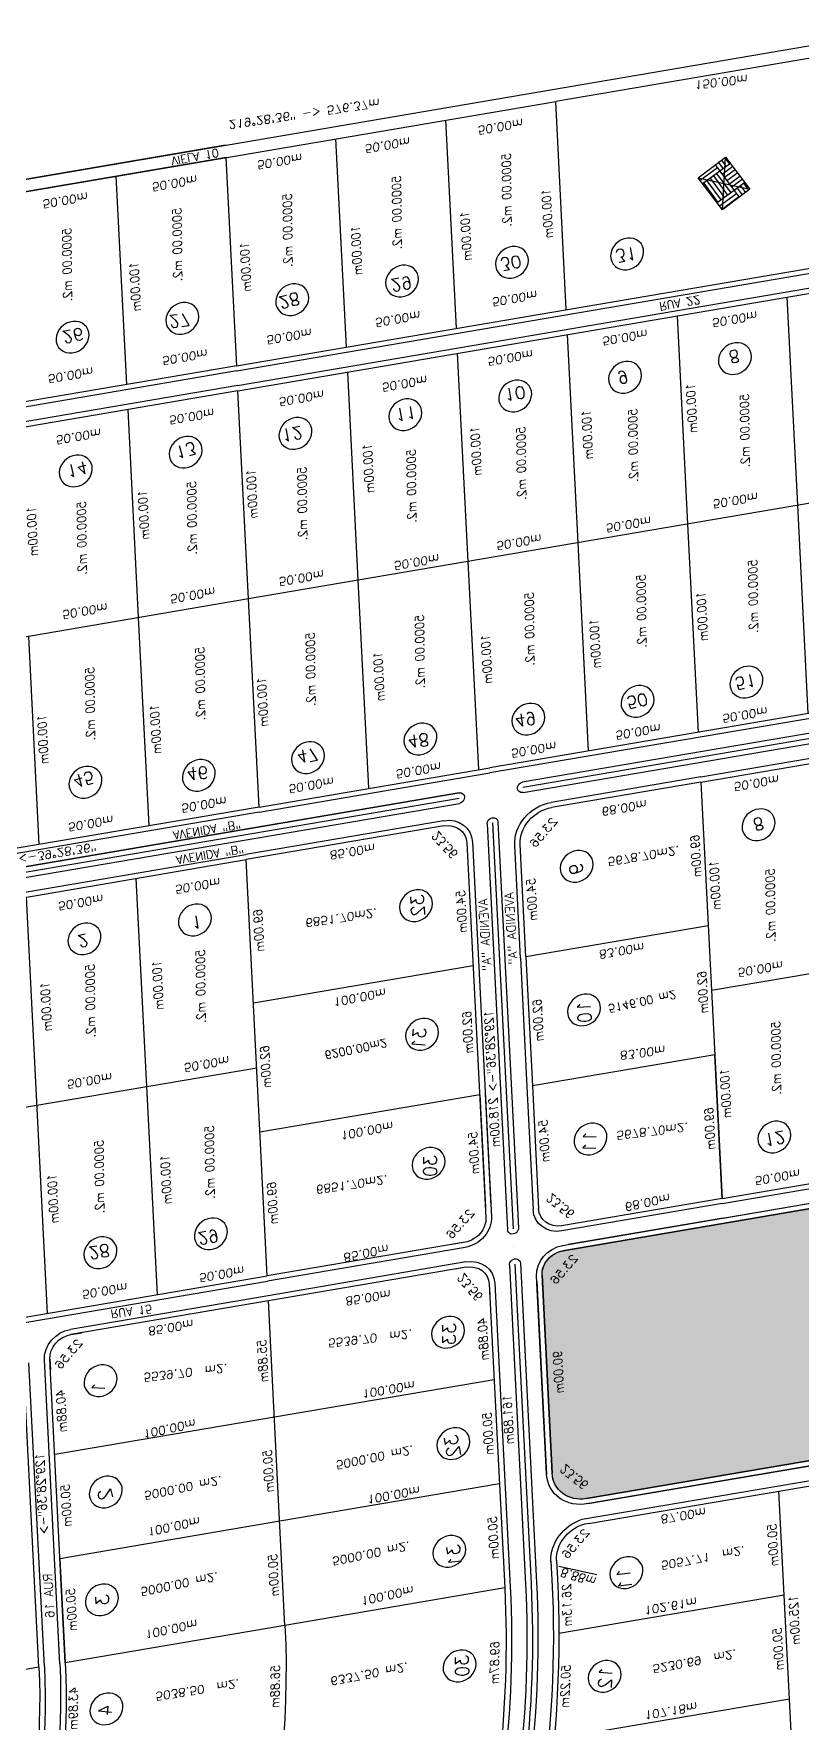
# Model space of a CAD drawing. Extents: x -23785941 to 8798891, y -8418521 to 21897894.
# Drawn here: x -2714772 to -2622732, y 4787501 to 4989831 of the extents above; entities that cross this region are included whole.
import ezdxf
from ezdxf.enums import TextEntityAlignment as Align

# ---------------------------------------------------------------- set-up
doc = ezdxf.new("R2010")
doc.units = 0
doc.header["$MEASUREMENT"] = 0
doc.header["$PDMODE"] = 34
doc.header["$PDSIZE"] = 1
doc.layers.get('0').update_dxf_attribs({"linetype": 'CONTINUOUS'})
for name, color, linetype in [('CALCADA', 3, 'CONTINUOUS'), ('REG60_100', 2, 'CONTINUOUS'), ('RUA', 1, 'CONTINUOUS'), ('VEGE', 102, 'CONTINUOUS')]:
    doc.layers.add(name, color=color, linetype=linetype)
doc.styles.add('1_5MM', font='romans.shx', dxfattribs={"height": 6})
doc.styles.add('1MM', font='romans.shx', dxfattribs={"height": 4})

# ---------------------------------------------------------------- blocks, each defined once
blk = doc.blocks.new('A$C3D774E76')
h = blk.add_hatch()
h.set_pattern_fill('AR-PARQ1', color=1, style=0)
h.set_pattern_definition([(90, (-4049.206, -8292.303), (-12, 12), [12, -12]), (90, (-4047.206, -8292.303), (-12, 12), [12, -12]), (90, (-4045.206, -8292.303), (-12, 12), [12, -12]), (90, (-4043.206, -8292.303), (-12, 12), [12, -12]), (90, (-4041.206, -8292.303), (-12, 12), [12, -12]), (90, (-4039.206, -8292.303), (-12, 12), [12, -12]), (90, (-4037.206, -8292.303), (-12, 12), [12, -12]), (1e-13, (-4049.206, -8280.303), (12, -12), [12, -12]), (1e-13, (-4049.206, -8278.303), (12, -12), [12, -12]), (1e-13, (-4049.206, -8276.303), (12, -12), [12, -12]), (1e-13, (-4049.206, -8274.303), (12, -12), [12, -12]), (1e-13, (-4049.206, -8272.303), (12, -12), [12, -12]), (1e-13, (-4049.206, -8270.303), (12, -12), [12, -12]), (1e-13, (-4049.206, -8268.303), (12, -12), [12, -12])])
h.paths.add_polyline_path([(-23231.96, -3183.78), (-23221.87, -3176.41), (-23241.86, -3176.15)])
h.paths.add_polyline_path([(-23231.96, -3183.78), (-23222.06, -3191.41), (-23221.87, -3176.41)])
h.paths.add_polyline_path([(-23231.96, -3183.78), (-23242.06, -3191.15), (-23222.06, -3191.41)])
h.paths.add_polyline_path([(-23231.96, -3183.78), (-23241.86, -3176.15), (-23242.06, -3191.15)])
at = {"layer": 'VEGE'}
h = blk.add_hatch(dxfattribs=at)
h.set_pattern_fill('GRASS', color=256, scale=5, angle=69.49536, style=0)
h.set_pattern_definition([(159.495356, (-17588.3454, 15679.0388), (-4.5499744, -2.07309746), [0.9375, -6.1335678]), (114.495356, (-17588.3454, 15679.039), (-4.5499744, -2.0730975), [0.9375, -4.0625]), (204.495356, (-17588.3454, 15679.039), (2.0730975, -4.5499744), [0.9375, -4.0625])])
h.paths.add_polyline_path([(-22745.3, -2796.22, 0.414409), (-22765.79, -2790.74), (-22765.79, -2790.74), (-22848.05, -2838.27, 0.414214), (-22851.7, -2851.93), (-22849.2, -2856.26), (-22849.2, -2856.26), (-22626.83, -3241.13), (-22535.37, -3159.56)])
for p, q in [((-22839.8, -2560.94), (-22889.83, -2474.36)), ((-22839.8, -2560.94), (-22966.11, -2633.92)), ((-23029.19, -2568.74), (-22929.13, -2741.91)), ((-22833.8, -2571.33), (-22960.11, -2644.32)), ((-22877.09, -2596.35), (-22833.79, -2571.34)), ((-22833.79, -2571.34), (-22871.89, -2593.35)), ((-22783.77, -2657.92), (-22833.8, -2571.33)), ((-22827.06, -2682.93), (-22877.09, -2596.35)), ((-23115.77, -2618.76), (-23015.72, -2791.94)), ((-22870.35, -2707.95), (-22920.38, -2621.36)), ((-22960.11, -2644.32), (-22955.78, -2641.81)), ((-22979.16, -2655.32), (-23152.33, -2755.38)), ((-22918.74, -2735.9), (-22963.76, -2657.98)), ((-22963.76, -2657.98), (-22961.26, -2662.31)), ((-22783.77, -2657.92), (-22918.74, -2735.9)), ((-22733.74, -2744.51), (-22783.77, -2657.92)), ((-23119.58, -2860.03), (-23229.16, -2670.41)), ((-23220.92, -2665.64), (-23066.08, -2933.64)), ((-23202.36, -2668.79), (-23102.3, -2841.96)), ((-22777.03, -2769.52), (-22827.06, -2682.93)), ((-22954.14, -2698.61), (-23127.32, -2798.67)), ((-22820.33, -2794.53), (-22870.35, -2707.95)), ((-22604.8, -2815.52), (-22658.41, -2722.72)), ((-22873.71, -2813.83), (-22918.74, -2735.9)), ((-22929.13, -2741.91), (-23102.3, -2841.96)), ((-22884.1, -2819.84), (-22929.13, -2741.91)), ((-22648.09, -2840.54), (-22699.42, -2751.7)), ((-22729.39, -2769.71), (-22721.73, -2765.29)), ((-23292.75, -2960.1), (-23402.32, -2770.48)), ((-23169.61, -2773.45), (-23256.2, -2823.47)), ((-22729.39, -2769.71), (-22729.39, -2769.71)), ((-22711.64, -2780.12), (-22726.3, -2769.05)), ((-23303.14, -2966.1), (-23412.71, -2776.48)), ((-22938.85, -2863.01), (-22988.87, -2776.43)), ((-23206.16, -2910.07), (-23273.71, -2793.17)), ((-22848.05, -2838.27), (-22765.79, -2790.74)), ((-22848.05, -2838.27), (-22765.79, -2790.74)), ((-22745.32, -2796.19), (-22745.3, -2796.23)), ((-22506.16, -3210.11), (-22745.3, -2796.23)), ((-22506.16, -3210.11), (-22745.3, -2796.23)), ((-22734.79, -2790.42), (-22495.77, -3204.1)), ((-22583.15, -2803.02), (-22691.38, -2865.55)), ((-22992.53, -2894.03), (-23042.56, -2807.44)), ((-22873.71, -2813.83), (-22876.22, -2809.5)), ((-23144.6, -2816.74), (-23231.18, -2866.77)), ((-22884.1, -2819.84), (-22886.61, -2815.51)), ((-22860.05, -2817.49), (-22855.72, -2814.99)), ((-23394.91, -3019.14), (-23504.49, -2829.52)), ((-23389.72, -3016.14), (-23499.3, -2826.52)), ((-23499.3, -2826.52), (-23314.7, -3146.01)), ((-23043.62, -2923.55), (-22887.76, -2833.5)), ((-22938.85, -2863.01), (-22892.09, -2836)), ((-22937.59, -2865.18), (-22890.84, -2838.16)), ((-22887.76, -2833.5), (-22887.76, -2833.5)), ((-22848.05, -2838.27), (-22843.72, -2835.77)), ((-23494.99, -2845.96), (-23246.17, -3276.61)), ((-23057.28, -2919.89), (-23102.3, -2841.96)), ((-22926.84, -2883.79), (-22875.75, -2854.28)), ((-22851.7, -2851.93), (-22610.07, -3270.14)), ((-22851.7, -2851.93), (-22851.7, -2851.93)), ((-22851.7, -2851.93), (-22849.2, -2856.26)), ((-22851.7, -2851.93), (-22610.07, -3270.14)), ((-23119.58, -2860.03), (-23206.17, -2910.06)), ((-23119.58, -2860.03), (-23067.05, -2950.95)), ((-22825.57, -2921.14), (-22862.09, -2857.93)), ((-23231.18, -2866.77), (-23317.77, -2916.8)), ((-22980.52, -2914.81), (-22926.84, -2883.79)), ((-22885.32, -2955.66), (-22926.84, -2883.79)), ((-23094.57, -2903.33), (-23181.15, -2953.35)), ((-23206.17, -2910.06), (-23292.75, -2960.09)), ((-22895.99, -3446.9), (-23206.17, -2910.06)), ((-22980.52, -2914.81), (-23027.28, -2941.83)), ((-22939, -2986.68), (-22980.52, -2914.81)), ((-22912.16, -2971.17), (-22825.57, -2921.14)), ((-22825.57, -2921.14), (-22885.32, -2955.66)), ((-22825.57, -2921.14), (-22620.46, -3276.14)), ((-23328.17, -2922.81), (-23414.76, -2972.83)), ((-23069.55, -2946.62), (-23156.14, -2996.65)), ((-23181.15, -2953.35), (-23267.74, -3003.38)), ((-22814.41, -3388.21), (-23067.05, -2950.95)), ((-23292.75, -2960.09), (-23009.28, -3450.72)), ((-22998.74, -3021.2), (-23032.76, -2962.32)), ((-23303.15, -2966.1), (-23389.74, -3016.13)), ((-23303.14, -2966.09), (-23017.32, -3460.78)), ((-22998.74, -3021.2), (-22912.16, -2971.17)), ((-22912.16, -2971.17), (-22819.61, -3131.35)), ((-23044.54, -2989.91), (-23131.12, -3039.94)), ((-23156.14, -2996.65), (-23242.73, -3046.67)), ((-23278.14, -3009.39), (-23364.73, -3059.42)), ((-22998.74, -3021.2), (-22793.63, -3376.2)), ((-23019.52, -3033.2), (-23106.11, -3083.23)), ((-23131.12, -3039.94), (-23217.71, -3089.97)), ((-23253.13, -3052.68), (-23339.71, -3102.71)), ((-22994.51, -3076.5), (-23081.1, -3126.53)), ((-23106.11, -3083.23), (-23192.7, -3133.26)), ((-23228.11, -3095.98), (-23314.7, -3146.01)), ((-23081.1, -3126.53), (-23167.68, -3176.55)), ((-23239.66, -3275.89), (-23314.69, -3146)), ((-23221.87, -3176.41), (-23242.06, -3191.15)), ((-23241.86, -3176.15), (-23222.06, -3191.41))]:
    blk.add_line(p, q)
at = {"color": 100}
for p, q in [((-23218.75, -2664.39), (-23063.91, -2932.39)), ((-23216.59, -2663.14), (-23061.75, -2931.14)), ((-23066.01, -2933.75), (-23220.92, -2665.64)), ((-22861.79, -2829.47), (-22728.99, -2752.74)), ((-22860.54, -2831.63), (-22727.74, -2754.9)), ((-22859.29, -2833.8), (-22726.48, -2757.07)), ((-22730.77, -2767.63), (-22722.98, -2763.13)), ((-22847.14, -2834.86), (-22766.75, -2788.41)), ((-23045.36, -2935.53), (-22876.51, -2837.97)), ((-23044.11, -2937.69), (-22875.26, -2840.14)), ((-23042.86, -2939.85), (-22874.01, -2842.3)), ((-23049.41, -2957.5), (-22799.02, -3390.86)), ((-23047.24, -2956.25), (-22796.85, -3389.61)), ((-22801.18, -3392.11), (-23051.63, -2958.64))]:
    blk.add_line(p, q, dxfattribs=at)
at = {"color": 0}
blk.add_line((-22860.05, -2817.49), (-22733.74, -2744.51), dxfattribs=at)
at = {"color": 3}
for p, q in [((-22767.03, -2788.57), (-22849.3, -2836.1)), ((-22764.87, -2787.33), (-22764.87, -2787.33)), ((-22765.78, -2790.74), (-22848.05, -2838.27)), ((-22765.79, -2790.74), (-22765.79, -2790.74)), ((-22745.32, -2796.19), (-22745.3, -2796.23)), ((-22745.32, -2796.19), (-22506.16, -3210.11)), ((-22506.16, -3210.11), (-22745.3, -2796.22)), ((-22504, -3208.86), (-22743.14, -2794.97)), ((-22853.87, -2853.18), (-22853.85, -2853.22)), ((-22853.85, -2853.22), (-22852.62, -2855.35)), ((-22852.62, -2855.35), (-22852.62, -2855.35)), ((-22852.62, -2855.35), (-22612.23, -3271.39)), ((-22610.07, -3270.14), (-22851.7, -2851.93)), ((-22851.7, -2851.93), (-22851.68, -2851.97)), ((-22851.68, -2851.97), (-22849.2, -2856.26)), ((-22849.2, -2856.26), (-22849.2, -2856.26)), ((-22849.2, -2856.26), (-22610.07, -3270.14))]:
    blk.add_line(p, q, dxfattribs=at)
blk.add_lwpolyline([(-23221.87, -3176.41), (-23241.86, -3176.15), (-23242.06, -3191.15), (-23222.06, -3191.41)], close=True)
for centre in [(-22803.11, -2573.88), (-22848.2, -2600.4), (-22890.28, -2629.61), (-22936.47, -2656.5), (-22987.8, -2689.48), (-22715.82, -2708.58), (-22962.7, -2733.03), (-22764.76, -2734.57), (-22668.7, -2756.7), (-23118.4, -2764.91), (-22806.84, -2763.78), (-22853.03, -2790.67), (-22703.84, -2791.09), (-23180.9, -2805.67), (-23093.29, -2808.46), (-22926.53, -2827.46), (-23150.12, -2847.15), (-22980.21, -2858.48), (-23308.63, -2882.64), (-23124.92, -2889.95), (-23033.59, -2889.57), (-22888.36, -2890.43), (-23363.22, -2916.01), (-22942.04, -2921.45), (-23283.61, -2925.94), (-23099.1, -2934.11), (-23001.78, -2955.97), (-22834.71, -2955.3), (-23338.21, -2959.3), (-23258.6, -2969.23), (-23075.08, -2977.03), (-23313.19, -3002.59), (-23233.59, -3012.52), (-23049.88, -3019.83), (-22964.59, -3030.34), (-23288.18, -3045.88), (-23208.57, -3055.81), (-23025.36, -3062.94), (-23263.16, -3089.18), (-23183.56, -3099.11), (-23232.41, -3131.67), (-23158.54, -3142.4)]:
    blk.add_circle(centre, 7.5)
for centre, radius, start, end in [((-23002.85, -2278.75), 325.92, 300.01865, 337.22869), ((-23002.85, -2278.75), 337.92, 300.01865, 337.22869), ((-23002.85, -2278.75), 437.92, 300.01865, 337.22869), ((-23002.85, -2278.75), 561.92, 300.01865, 322.56029), ((-22955.11, -2652.97), 10, 120.01869, 210.01869), ((-22721.77, -2782.9), 15.23, 120.00852, 210.01869), ((-23048.62, -2914.89), 10, 210.01869, 300.01869), ((-23019.77, -2954.81), 15, 120.01869, 210.01869)]:
    blk.add_arc(centre, radius, start, end)
at = {"color": 0}
for centre, radius, start, end in [((-23002.85, -2278.75), 537.92, 300.01865, 337.22869), ((-22865.06, -2808.83), 10, 210.01869, 300.01869), ((-22892.76, -2824.84), 10, 300.01869, 30.01869), ((-22843.04, -2846.93), 10, 120.01869, 210.01869), ((-22843.04, -2846.93), 10, 120.01869, 210.01869), ((-22870.75, -2862.94), 10, 30.01869, 120.01869)]:
    blk.add_arc(centre, radius, start, end, dxfattribs=at)
at = {"color": 100}
for centre, radius, start, end in [((-23002.85, -2278.75), 547.42, 300.01865, 337.22869), ((-23002.85, -2278.75), 549.92, 300.01865, 337.22869), ((-23002.85, -2278.75), 552.42, 300.01865, 337.22869), ((-22860.54, -2831.63), 2.5, 120.01719, 300.01719), ((-22875.26, -2840.14), 2.5, 300.01869, 120.01869), ((-23063.91, -2932.39), 2.5, 210.01766, 30.01766), ((-23044.11, -2937.69), 2.5, 120.01869, 300.01869), ((-23049.41, -2957.5), 2.5, 30.01863, 210.01863)]:
    blk.add_arc(centre, radius, start, end, dxfattribs=at)
at = {"color": 3}
for centre, radius, start, end in [((-22758.28, -2803.72), 17.49, 28.20999, 120.01869), ((-22758.28, -2803.72), 14.99, 30.01869, 120.01869), ((-22843.04, -2846.93), 12.5, 120.01869, 210.01869), ((-22843.04, -2846.93), 10, 120.01869, 210.01869), ((-22843.04, -2846.93), 10, 120.01869, 210.01869)]:
    blk.add_arc(centre, radius, start, end, dxfattribs=at)
for p in [(-22833.79, -2571.34), (-22833.79, -2571.34), (-22833.79, -2571.34), (-22955.78, -2641.81), (-22961.26, -2662.31), (-22733.74, -2744.51), (-22727.74, -2754.9), (-22721.73, -2765.29), (-22729.42, -2769.73), (-22765.79, -2790.74), (-22745.3, -2796.23), (-22734.91, -2790.22), (-22876.22, -2809.5), (-22886.61, -2815.51), (-22855.72, -2814.99), (-22860.54, -2831.63), (-22892.09, -2836), (-22875.26, -2840.14), (-22867.9, -2835.88), (-22843.72, -2835.77), (-22849.2, -2856.26), (-23063.91, -2932.39), (-23044.11, -2937.69), (-23049.41, -2957.5)]:
    blk.add_point(p)
at = {"color": 5}
blk.add_point((-22867.9, -2835.88), dxfattribs=at)
at = {"color": 0}
for p in [(-22880.08, -2856.78), (-22859.59, -2862.26), (-23059.78, -2915.56), (-23039.29, -2921.05), (-23027.28, -2941.83), (-23032.76, -2962.32)]:
    blk.add_point(p, dxfattribs=at)
at = {"layer": 'CALCADA'}
for p, q in [((-23027.02, -2567.48), (-22926.96, -2740.66)), ((-22838.55, -2563.11), (-22964.86, -2636.09)), ((-22835.05, -2569.17), (-22961.36, -2642.15)), ((-22920.9, -2737.16), (-22965.93, -2659.23)), ((-23117.42, -2858.78), (-23226.99, -2669.16)), ((-23204.52, -2670.04), (-23104.47, -2843.21)), ((-22875.88, -2815.08), (-22920.9, -2737.16)), ((-22881.94, -2818.58), (-22926.96, -2740.66)), ((-22858.8, -2819.65), (-22732.49, -2746.67)), ((-22730.64, -2767.55), (-22722.98, -2763.13)), ((-23294.91, -2961.35), (-23404.49, -2771.73)), ((-23300.97, -2964.85), (-23410.55, -2775.23)), ((-22742.86, -2795.44), (-22504, -3208.86)), ((-22738.27, -2789.4), (-22497.94, -3205.35)), ((-23042.36, -2925.71), (-22886.51, -2835.66)), ((-23059.44, -2921.14), (-23104.47, -2843.21)), ((-22928.09, -2881.63), (-22877, -2852.11)), ((-22817.35, -2916.39), (-22852.62, -2855.34)), ((-23117.42, -2858.78), (-23064.89, -2949.7)), ((-22823.41, -2919.89), (-22859.93, -2856.68)), ((-22981.77, -2912.65), (-22928.09, -2881.63)), ((-22981.77, -2912.65), (-23028.53, -2939.66)), ((-22823.41, -2919.89), (-22618.29, -3274.89)), ((-22817.35, -2916.39), (-22612.23, -3271.39)), ((-22812.24, -3386.96), (-23064.89, -2949.7)), ((-23300.98, -2964.84), (-23013.8, -3461.88)), ((-23294.92, -2961.34), (-23010.95, -3452.81)), ((-23000.91, -3022.45), (-23034.93, -2963.57)), ((-23000.91, -3022.45), (-22795.79, -3377.45))]:
    blk.add_line(p, q, dxfattribs=at)
for centre, radius, start, end in [((-23002.85, -2278.75), 328.42, 300.01865, 337.22869), ((-23002.85, -2278.75), 335.42, 300.01865, 337.22869), ((-23002.85, -2278.75), 540.42, 300.01865, 337.22869), ((-23002.85, -2278.75), 559.42, 300.01865, 322.59955), ((-22955.11, -2652.97), 12.5, 120.01869, 210.01869), ((-22721.77, -2782.9), 17.73, 120.00852, 201.48666), ((-22892.76, -2824.84), 12.5, 300.01869, 30.01869), ((-22865.06, -2808.83), 12.5, 210.01869, 300.01869), ((-22870.75, -2862.94), 12.5, 30.01869, 120.01869), ((-23048.62, -2914.89), 12.5, 210.01869, 300.01869), ((-23019.77, -2954.81), 17.5, 120.01869, 210.01869)]:
    blk.add_arc(centre, radius, start, end, dxfattribs=at)
at = {"layer": 'REG60_100', "color": 3}
blk.add_lwpolyline([(-22745.3, -2796.22, 0.414409), (-22765.79, -2790.74), (-22765.79, -2790.74), (-22848.05, -2838.27, 0.414214), (-22851.7, -2851.93), (-22849.2, -2856.26), (-22849.2, -2856.26), (-22610.07, -3270.14, 0.414214), (-22596.4, -3273.8), (-22509.82, -3223.77, 0.414214), (-22506.16, -3210.11)], format="xyb", close=True, dxfattribs=at)
at = {"color": 1, "style": '1MM'}
for s, rotation, p in [('129%%d28\'36"->', 30.01869, (-22908.83, -2606.85)), ('<-39%%d28\'36" ', 300.39386, (-23160.04, -2778.95)), ('161.88m', 30.01869, (-22800.4, -2789.3)), ('129%%d28\'36"-> 218.00m', 30.01869, (-22941.87, -2871.58))]:
    blk.add_text(s, height=4, rotation=rotation, dxfattribs=at).set_placement(p, align=Align.MIDDLE)
at = {"style": '1MM'}
for s, rotation, p in [('69.87m', 33.7398, (-22706.93, -2721.79)), ('50.00m', 30.01869, (-22628.44, -2824.57)), ('50.00m', 30.01869, (-22671.73, -2849.58))]:
    blk.add_text(s, height=4, rotation=rotation, dxfattribs=at).set_placement(p, align=Align.MIDDLE)
at = {"color": 5, "style": '1MM'}
for s, rotation, p in [('23.56', 347.13794, (-22757.58, -2797.51)), ('90.00m', 30.01841, (-22804.51, -2819.05)), ('23.56', 75.01869, (-22843.98, -2847.68))]:
    blk.add_text(s, height=4, rotation=rotation, dxfattribs=at).set_placement(p, align=Align.MIDDLE)
at = {"attachment_point": 1}
for s, insert, char_height, width, rotation, style in [('4', (-22807.32, -2572.67), 6, 2.841, 37.46536, '1_5MM'), ('3', (-22852.35, -2599.45), 6, 4.972, 28.65305, '1_5MM'), ('2', (-22893.57, -2626.99), 6, 2.131, 20.38261, '1_5MM'), ('1', (-22938.75, -2653.38), 6, 1.421, 35.93221, '1_5MM'), ('30', (-22721.72, -2709.89), 6, 0.71, 30.80878, '1_5MM'), ('2', (-23116.33, -2760.8), 6, 6.739, 296.07082, '1_5MM'), ('45', (-23181.59, -2800.52), 6, 30, 294.52277, '1_5MM'), ('1', (-23090.42, -2805.21), 6, 4.527, 300.86236, '1_5MM'), ('46', (-23151.52, -2841.8), 6, 30, 304.82581, '1_5MM'), ('31', (-22985.89, -2857.41), 6, 1.421, 36.99939, '1_5MM'), ('47', (-23125.58, -2884.95), 6, 33, 300.59464, '1_5MM'), ('48', (-23098.91, -2927.61), 6, 33, 303.13729, '1_5MM'), ('27', (-23338.2, -2952.42), 6, 25, 303.26762, '1_5MM'), ('9', (-23004.81, -2953.33), 6, 6.898, 20.89172, '1_5MM'), ('12', (-23259.08, -2962.61), 6, 25, 299.71667, '1_5MM'), ('49', (-23075.67, -2970.61), 6, 23, 302.21784, '1_5MM'), ('VIELA 10', (-23402.66, -2995.25), 4, 603.212, 299.19546, '1MM'), ('28', (-23312.84, -2996.1), 6, 25, 295.35308, '1_5MM'), ('11', (-23233.54, -3007.6), 6, 23, 299.9115, '1_5MM'), ('50', (-23049.43, -3014.51), 6, 30, 296.81327, '1_5MM'), ('8', (-22962.9, -3027.46), 6, 4.927, 293.30382, '1_5MM'), ('29', (-23286.9, -3039.56), 6, 25, 300.8622, '1_5MM'), ('51', (-23025.02, -3057.33), 6, 30, 296.30084, '1_5MM'), ('30', (-23262.87, -3083.21), 6, 25, 299.85441, '1_5MM'), ('9', (-23182.21, -3095.37), 6, 8.76, 292.13659, '1_5MM'), ('31', (-23232.11, -3125.71), 6, 25, 299.85441, '1_5MM'), ('8', (-23157.82, -3139.47), 6, 7.412, 297.64467, '1_5MM')]:
    blk.add_mtext(s, dxfattribs=dict(at, insert=insert, char_height=char_height, width=width, rotation=rotation, style=style))
at = {"char_height": 6, "attachment_point": 1, "style": '1_5MM'}
for s, insert, rotation in [('28', (-22988.31, -2683.97), 301.3647), ('29', (-22961.79, -2725.97), 300.31499), ('31', (-22768.37, -2735.23), 26.44296), ('12', (-22674.33, -2757.59), 36.99934), ('32', (-22812.92, -2762.55), 24.46826), ('33', (-22858.64, -2791.32), 33.0849), ('11', (-22708.66, -2788.64), 26.01605), ('30', (-22931.56, -2828.02), 33.31114), ('14', (-23308.12, -2878.19), 296.49766), ('32', (-23039.86, -2890.62), 31.17868), ('11', (-22893.94, -2890.09), 34.25197), ('26', (-23363.22, -2911.27), 298.0988), ('10', (-22947.74, -2921.26), 29.23197), ('13', (-23283.31, -2921.22), 293.05387), ('12', (-22833.63, -2949.69), 299.50431), ('10', (-23209.44, -3050.98), 301.36474)]:
    blk.add_mtext(s, dxfattribs=dict(at, insert=insert, rotation=rotation))
at = {"layer": 'REG60_100', "style": '1MM'}
for s, rotation, p in [('43.89m', 33.7398, (-22813.34, -2562.48)), ('50.00m', 30.01869, (-22853.44, -2587.31)), ('50.00m', 30.01869, (-22896.74, -2612.32)), ('100.00m', 297.53972, (-22815.82, -2617.31)), ('40.88m', 30.01869, (-22936.08, -2635.05)), ('100.00m', 297.53972, (-22856.23, -2644.7)), ('56.88m', 33.7398, (-22762.35, -2638.81)), ('23.56', 75.01869, (-22956.66, -2652.38)), ('100.00m', 297.53972, (-22896.72, -2668.42)), ('50.00m', 30.01869, (-22807.41, -2666.96)), ('50.00m', 300.01869, (-22971.08, -2681.34)), ('100.00m', 30.01869, (-23023.73, -2686.97)), ('85.00m', 300.15731, (-22936.82, -2695.03)), ('50.00m', 30.01869, (-22850.71, -2691.98)), ('100.00m', 297.53972, (-22765.32, -2701.65)), ('55.88m', 30.01869, (-22896.55, -2718.46)), ('50.00m', 300.01869, (-23059.85, -2730.27)), ('50.00m', 300.01869, (-22943.16, -2726.6)), ('100.00m', 299.41172, (-22803.8, -2729.76)), ('100.00m', 30.01869, (-23102.79, -2734.09)), ('100.00m', 30.01869, (-22997.95, -2731.47)), ('50.22m', 35.24361, (-22676.61, -2740.48)), ('100.00m', 299.76222, (-22847.55, -2755.2)), ('50.00m', 30.01869, (-22757.39, -2753.55)), ('69.00m', 30.01869, (-22957, -2762.63)), ('26.13m', 31.34056, (-22708.58, -2761.96)), ('50.00m', 300.01869, (-23133.92, -2773.17)), ('50.00m', 300.01869, (-23031.93, -2775.54)), ('85.00m', 300.28037, (-22890.38, -2771.81)), ('107.18m', 300.01861, (-22635.07, -2771.12)), ('100.00m', 30.01869, (-23078.32, -2778.74)), ('85.00m', 297.72546, (-22908.85, -2782.56)), ('50.00m', 30.01869, (-22800.68, -2778.56)), ('23.56', 75.01869, (-22730.57, -2780.92)), ('8.88m', 326.28753, (-22716.12, -2773.26)), ('50.00m', 300.01869, (-23162.63, -2797.07)), ('102.61m', 300.01861, (-22677.22, -2798.12)), ('100.00m', 30.01869, (-23210.91, -2801.93)), ('62.00m', 30.01869, (-23013.72, -2795.4)), ('40.88m', 30.01869, (-22840.02, -2801.3)), ('50.00m', 300.01869, (-23106, -2818.43)), ('100.00m', 298.7984, (-22957.68, -2814.5)), ('23.56', 356.52509, (-22864.64, -2809.98)), ('23.56', 76.24165, (-22892.93, -2823.05)), ('87.00m', 300.01861, (-22709.68, -2825.89)), ('69.00m', 30.01869, (-23070.43, -2828.17)), ('50.00m', 30.01861, (-22628.44, -2824.57)), ('50.00m', 300.01869, (-23136.69, -2841.59)), ('125.00m', 30.01869, (-22635.27, -2837.75)), ('50.00m', 300.01869, (-23249.57, -2849.88)), ('100.00m', 30.01869, (-23181.64, -2844.03)), ('100.00m', 298.7984, (-23013.31, -2846.37)), ('100.00m', 30.01869, (-23297.49, -2851.95)), ('54.00m', 30.01869, (-22917.47, -2846.04)), ('50.00m', 30.01861, (-22671.73, -2849.58)), ('23.56', 347.13794, (-22870.32, -2862.61)), ('62.00m', 30.01869, (-22967.69, -2875.06)), ('54.00m', 30.01869, (-22901.46, -2873.75)), ('50.00m', 300.01869, (-23112.73, -2884.14)), ('85.00m', 300.01869, (-23073.92, -2881.44)), ('50.00m', 300.01869, (-23321.51, -2892.68)), ('50.00m', 300.01869, (-23223.98, -2891.67)), ('100.00m', 30.01869, (-23160.88, -2888.51)), ('100.00m', 30.01869, (-23271.09, -2895.17)), ('68.00m', 297.6952, (-22845.95, -2894.12)), ('50.00m', 300.01869, (-23348.39, -2905.69)), ('54.00m', 30.01869, (-23017.91, -2904.07)), ('62.00m', 30.01869, (-22951.68, -2902.77)), ('23.56', 354.36706, (-23049.37, -2915.3)), ('50.00m', 300.01869, (-23086.93, -2925.53)), ('50.00m', 300.01869, (-23295.97, -2937.47)), ('50.00m', 300.01869, (-23198.74, -2934.17)), ('54.00m', 30.01869, (-23001.9, -2931.78)), ('83.00m', 302.62333, (-22907.34, -2931.13)), ('100.00m', 30.01869, (-23247.46, -2938.54)), ('100.00m', 30.01869, (-23136.63, -2935.85)), ('69.00m', 30.01869, (-22857.44, -2934.94)), ('50.00m', 300.01869, (-23420.1, -2948.96)), ('50.00m', 300.01869, (-23321.8, -2950.39)), ('83.00m', 300.01869, (-22954.42, -2950.09)), ('50.00m', 300.01869, (-22817.55, -2946.2)), ('100.00m', 30.01869, (-23365.15, -2951.07)), ('23.56', 75.01869, (-23025.21, -2953.23)), ('100.00m', 30.01869, (-22866.87, -2949.62)), ('50.00m', 300.01869, (-23061.1, -2971.21)), ('62.00m', 30.01869, (-22914.16, -2967.7)), ('50.00m', 300.01869, (-23270.81, -2980.62)), ('50.00m', 300.01869, (-23171.04, -2978.64)), ('100.00m', 30.01869, (-23111.73, -2977.98)), ('100.00m', 30.01869, (-23223.22, -2985.88)), ('68.00m', 300.01869, (-23010.98, -2987.84)), ('50.00m', 300.01869, (-23394.56, -2991.64)), ('50.00m', 300.01869, (-23299.24, -2992.26)), ('50.00m', 300.01869, (-22906.11, -2993.98)), ('100.00m', 30.01869, (-23340.38, -2994.84)), ('100.00m', 30.01869, (-22953.45, -2999.65)), ('69.00m', 30.01869, (-22970.87, -3000.47)), ('50.00m', 300.01869, (-23037.39, -3012.39)), ('50.00m', 300.01869, (-23246.13, -3020.46)), ('50.00m', 300.01869, (-23148.69, -3019.59)), ('100.00m', 30.01869, (-23085.84, -3020.01)), ('100.00m', 30.01869, (-23198.31, -3028)), ('50.00m', 300.01869, (-23372.21, -3034.09)), ('50.00m', 300.01869, (-23274.07, -3034.78)), ('50.00m', 300.01869, (-22981.79, -3040.57)), ('100.00m', 30.01869, (-23314.15, -3037.95)), ('50.00m', 300.01869, (-23012.56, -3054.14)), ('50.00m', 300.01869, (-23123.34, -3062.51)), ('50.00m', 300.01869, (-23225.18, -3064.16)), ('100.00m', 30.01869, (-23065.07, -3064.49)), ('50.00m', 300.01869, (-23346.83, -3076.04)), ('100.00m', 30.01869, (-23171.91, -3071.22)), ('100.00m', 30.01869, (-23287.53, -3080)), ('50.00m', 300.01869, (-23247.7, -3081.01)), ('50.00m', 300.01869, (-23101.36, -3106.15)), ('50.00m', 300.01869, (-23199.39, -3109.52)), ('50.00m', 300.01869, (-23320.77, -3120.36)), ('100.00m', 30.01869, (-23272.46, -3114.27)), ('100.00m', 30.01869, (-23151.66, -3114.51)), ('50.00m', 300.01869, (-23174.23, -3152.67)), ('150.00m', 303.23656, (-23273.35, -3209.15))]:
    blk.add_text(s, height=4, rotation=rotation, dxfattribs=at).set_placement(p, align=Align.MIDDLE)
for s, rotation, p in [('5038.50  m2.', 300.69485, (-22786.59, -2612.1)), ('5000.00 m2.', 297.95063, (-22834.49, -2632.95)), ('5000.00 m2.', 297.95063, (-22871.96, -2659.09)), (' 6337.50 m2.', 298.81236, (-22742.88, -2675.03)), ('5539.70  m2.', 303.44018, (-22917.28, -2689.9)), ('5000.00 m2.', 297.95063, (-22789.94, -2707.93)), ('5000.00 m2.', 32.20035, (-23016.69, -2711.29)), ('5000.00 m2.', 297.95063, (-22827.41, -2734.06)), ('5000.00 m2.', 32.20035, (-23089.92, -2753.55)), ('5000.00 m2.', 32.20035, (-22989.8, -2753.64)), ('5539.70  m2.', 303.44018, (-22876.35, -2763.36)), ('6851.70m2.', 301.48598, (-22943.57, -2796.62)), ('5230.69  m2.', 299.11734, (-22650.95, -2793.42)), ('5000.00 m2.', 32.20035, (-23063.04, -2795.9)), ('5057.71  m2.', 299.11734, (-22689.95, -2823.09)), ('5000.00 m2.', 32.20035, (-23209.08, -2830.12)), ('6851.70m2.', 301.48598, (-23053.62, -2861.73)), ('5000.00 m2.', 32.20035, (-23277.95, -2869.95)), ('5000.00 m2.', 32.20035, (-23184.53, -2873.87)), ('5000.00 m2.', 32.20035, (-23253.4, -2913.71)), ('5000.00 m2.', 32.20035, (-23157.65, -2916.23)), ('5678.70m2.', 302.95888, (-22875.93, -2915.66)), ('5000.00 m2.', 32.20035, (-23391.93, -2935.38)), ('5000.00 m2.', 32.20035, (-23226.51, -2956.06)), ('5000.00 m2.', 32.20035, (-23132.4, -2959.02)), ('5000.00 m2.', 32.20035, (-23367.38, -2979.14)), ('5678.70m2.', 300.3708, (-22988.95, -2983.5)), ('5000.00 m2.', 32.20035, (-22863.97, -2978.9)), ('5000.00 m2.', 32.20035, (-23201.27, -2998.86)), ('5000.00 m2.', 32.20035, (-23108.95, -3003.28)), ('5000.00 m2.', 32.20035, (-23340.49, -3021.49)), ('5000.00 m2.', 32.20035, (-22926.88, -3016.34)), ('5000.00 m2.', 32.20035, (-23177.82, -3043.11)), ('5000.00 m2.', 32.20035, (-23083.06, -3047.08)), ('5000.00 m2.', 32.20035, (-23315.25, -3064.29)), ('5000.00 m2.', 32.20035, (-23151.93, -3086.92)), ('5000.00 m2.', 32.20035, (-23055.93, -3089.99)), ('5000.00 m2.', 32.20035, (-23291.8, -3108.55)), ('5000.00 m2.', 32.20035, (-23124.79, -3129.82))]:
    blk.add_text(s, height=4, rotation=rotation, dxfattribs=at).set_placement(p, align=Align.BOTTOM_CENTER)
at = {"layer": 'REG60_100', "char_height": 4, "width": 73.049, "attachment_point": 1, "style": '1MM'}
for s, insert, rotation in [('6200.00m2', (-22998.68, -2818.18), 297.93456), ('5146.00 m2', (-22933.34, -2929.54), 297.18011)]:
    blk.add_mtext(s, dxfattribs=dict(at, insert=insert, rotation=rotation))
at = {"layer": 'RUA', "style": '1MM'}
blk.add_text('219%%d28\'36" -> 576.37m', height=4, rotation=301.38378, dxfattribs=at).set_placement((-23384.04, -3054.97), align=Align.MIDDLE)
at = {"layer": 'RUA', "char_height": 4, "attachment_point": 1, "style": '1_5MM'}
for s, insert, width, rotation in [('RUA 16', (-22876.02, -2586.61), 808.839, 29.86061), ('RUA 15', (-22958.35, -2676.41), 808.839, 302.43608), ('\\Fromant.shx;AVENIDA "B"', (-23120.96, -2816.51), 1478.691, 300.07689), ('\\Fromant.shx;AVENIDA "B"', (-23131.68, -2821.78), 1478.691, 300.07689), ('\\Fromant.shx;AVENIDA "A"', (-23017.78, -2913.1), 1478.691, 29.55169), ('\\Fromant.shx;AVENIDA "A"', (-23012.61, -2923.86), 1478.691, 29.55169), ('RUA 22', (-23199.88, -3128.54), 808.839, 299.71282)]:
    blk.add_mtext(s, dxfattribs=dict(at, insert=insert, width=width, rotation=rotation))

msp = doc.modelspace()

# ---------------------------------------------------------------- block references
at = {"linetype": 'Continuous', "xscale": 240.4782668173248, "yscale": -275.6364145158877, "zscale": 240.4782668173248, "rotation": 306.4169145854838}
msp.add_blockref('A$C3D774E76', (-21555, -44868), dxfattribs=at)

doc.saveas('drawing.dxf')
